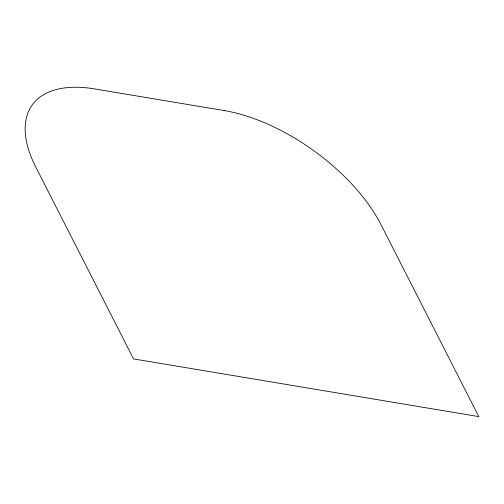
<?xml version="1.0" encoding="UTF-8"?>
<svg xmlns="http://www.w3.org/2000/svg" width="504" height="504" viewBox="0 0 504 504"><rect width="100%" height="100%" fill="white"/><g stroke="black" fill="none" stroke-linecap="round" stroke-linejoin="round"><path stroke-width="0.76" d="M224.154 110.565L94.683 88.925A137.107 69.117 35.7 0 0 35.708 166.9L133.541 358.911L478.8 416.606L380.967 224.595A137.107 69.117 35.7 0 0 224.154 110.565"/></g></svg>
